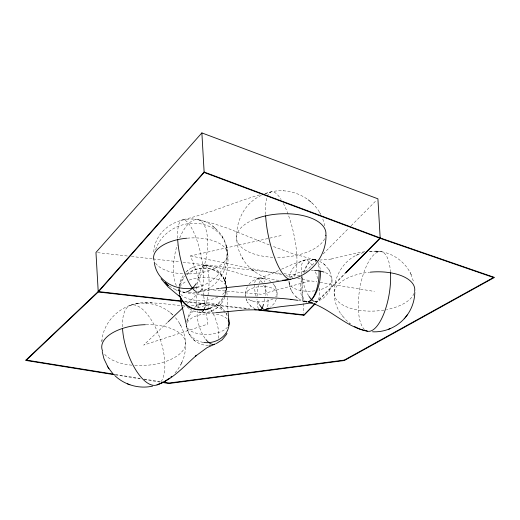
<?xml version="1.0" encoding="UTF-8"?>
<svg xmlns="http://www.w3.org/2000/svg" width="520" height="520" viewBox="0 0 520 520"><rect width="100%" height="100%" fill="white"/><g stroke="black" fill="none" stroke-linecap="round" stroke-linejoin="round"><path stroke-width="0.39" stroke-dasharray="2.6 1.95" d="M226.382 288.795L225.433 295.639M101.862 341.594C103.103 318.942 124.904 301.399 147.147 302.757M101.874 341.341L101.966 340.229M153.758 252.05C155.324 222.397 195.891 207.74 216.164 229.216C238.277 248.436 225.615 289.068 196.56 292.403M179.023 286.526L180.486 280.43L183.716 274.644M186.771 321.601L188.773 314.762L192.316 309.595M276.913 296.94L277.043 292.422L276.133 288.691M289.263 277.394C290.563 268.463 298.084 260.936 306.995 259.591M276.322 299.26L274.163 303.498L270.894 306.846M181.681 362.817C188.91 347.854 185.913 328.796 174.538 316.693M224.906 297.226L223.002 301.19L220.779 304.291M175.071 372.925L178.328 368.758L181.331 363.551M180.856 364.546L182.162 361.797M247.312 286.709L245.635 291.538L245.609 296.725M211.283 311.09L216.268 308.425L220.48 304.636M249.002 284.18C252.59 279.721 258.707 277.505 264.31 278.668M220.116 305.058L221.156 303.849M305.552 271.7L316.947 260.221M323.213 253.903L348.855 228.078M351.13 225.784L376.772 199.953M315.783 302.77L344.844 273.5M315.809 303.212L345.436 273.37M185.803 272.24C190.489 267.488 197.249 264.882 203.911 265.284M167.596 322.329L143.65 345.111L207.883 324.064L205.855 310.512M183.365 307.327L185.114 305.656M187.453 303.433L202.638 288.983L261.274 294.236L310.486 280.8L316.888 281.866M186.927 271.18L187.375 270.81M187.661 270.569L188.084 270.218M247.578 290.959L249.489 289.601A15.841 7.683 -3.3 0 1 269.276 287.242L271.875 288.041A15.841 7.683 -3.3 0 1 275.697 296.79M194.578 307.489C203.242 300.196 217.536 301.685 224.432 310.719M216.268 308.425L216.71 308.1M216.983 307.892L217.451 307.541M270.017 307.469L270.465 307.171M363.649 252.583C337.487 258.772 325.15 293.41 341.504 314.73M212.927 310.382L214.103 309.777M261.346 195.41C233.675 207.76 227.832 249.073 251.004 268.593M191.925 267.793L192.452 267.547M192.595 267.475L193.089 267.248M356.252 255.45L357.156 255.028M357.396 254.911L358.235 254.514M278.544 270.569L268.97 274.781L256.913 278.986M281.476 269.23L292.513 264.342L304.577 260.143M189.67 308.874C195.982 313.04 204.328 313.911 211.341 311.064M210.775 311.292L211.887 310.85M265.363 193.661C285.701 185.49 310.947 195.006 320.801 214.604M259.545 194.909C233.409 202.41 208.507 213.876 181.955 219.967M130.325 305.318L136.39 303.758M201.136 303.914L196.593 305.103L197.489 304.889L189.833 305.76M264.797 193.57L270.803 192.036M314.853 301.847L316.401 301.457M203.593 295.367L202.638 288.983L190.554 255.905L281.209 235.553M314.704 301.88C327.294 299.767 335.478 285.09 330.623 273.286M198.114 292.078L215.65 288.964M137.085 303.673C150.131 301.502 164.06 306.026 173.329 315.458M135.935 303.869L137.462 303.608M307.32 259.545L314.6 259.708M306.793 259.623L307.476 259.519M258.544 278.61L259.051 278.525M218.725 288.516L221.026 288.178M196.008 292.481L187.681 292.786M364.858 251.68L356.837 253.032L330.343 259.22L331.298 259.07L320.119 260.052M369.733 251.388L374.374 251.114M369.252 251.219L377.267 251.27M214.825 312.754L200.811 312.637M208.416 345.312C197.522 345.839 187.525 336.765 186.641 325.949M150.053 302.764L161.064 303.446L179.914 305.539M145.399 302.757L151.73 302.764M375.303 251.121L376.63 251.18M283.166 190.821L283.575 190.833M192.166 218.959L192.511 218.972M188.591 292.844L188.936 292.858M146.055 303.225L146.542 303.251M377.13 251.212C391.144 251.999 404.365 260.761 410.527 273.383M204.204 265.304C215.482 265.811 225.368 275.425 226.265 286.656M144.995 303.173L145.373 303.192M181.48 305.637L184.619 305.819M376.22 251.154L377.631 251.238M203.671 265.272L204.503 265.317M278.837 280.267C268.216 279.753 257.861 275.243 250.198 267.872M313.45 259.552L318.728 260.124M375.765 251.108L381.543 251.745M97.572 252.636L128.213 256.1M131.437 256.464L152.399 258.837M153.205 258.928L179.816 261.937M183.04 262.308L280.599 273.344M283.822 273.709L299.949 275.535M205.075 265.395C224.874 267.248 243.107 276.627 262.906 278.473M184.489 301.32L249.795 308.711M185.322 301.853L246.597 308.789M199.505 294.73L188.091 293.053M115.408 374.439L140.153 378.424M144.144 379.067L160.907 381.771M115.434 374.881L140.179 378.865M144.17 379.509L160.934 382.213M320.086 282.399L374.465 291.467M185.022 292.487L176.612 290.16M298.461 300.437L305.994 301.821M182.812 292.084L185.075 292.5M315.159 259.825L317.155 260.364M190.554 255.905L281.892 274.865M285.864 275.691L293.807 277.336M297.778 278.161L310.486 280.8M264.726 278.752L268.053 279.89L270.764 281.515M292.162 292.019C295.139 296.946 300.19 300.56 305.819 301.769M306.377 301.892L306.781 301.971L305.338 301.672M314.197 259.623L315.64 259.928M264.017 278.61L265.077 278.831M207.311 265.707L208.429 265.961M198.289 219.733L213.142 223.496L227.767 228.326L270.615 245.44M314.983 259.779L292.793 253.708L272.123 246.058M253.292 301.243L250.679 300.43M169.162 286.084L176.391 290.069M175.552 289.725L177.398 290.485M255.203 308.893L251.024 306.351L247.748 302.517M319.67 261.358L324.376 264.387L328.815 269.581M187.987 307.658L188.883 308.334M307.983 199.647L308.796 200.297M309.296 200.681L310.914 202.059M323.343 263.562L323.733 263.874M323.967 264.062L324.747 264.726M349.557 323.213L350.291 323.798L345.572 319.637L340.932 313.944M212.667 226.252L213.337 226.785M213.746 227.103L215.092 228.241M297.635 298.031L296.231 296.875M253.123 270.419L251.498 269.042M253.617 270.81L254.43 271.453M251.322 306.592L250.289 305.689M220.591 307.028L220.981 307.333M221.214 307.522L221.982 308.172M194.558 340.613L193.785 339.963M194.792 340.801L195.175 341.107M188.416 308.002L186.784 306.657M170.261 312.65L171.106 313.397M171.594 313.82L172.478 314.6M311.415 202.508L312.221 203.236M324.987 264.94L325.377 265.284M295.601 296.309L295.99 296.66M215.501 228.612L216.164 229.216M222.222 308.386L222.606 308.731M193.167 339.404L193.55 339.749M272.968 283.504L274.8 285.954M342.017 315.439L342.57 316.206M320.353 213.785L319.391 212.173M329.011 269.906L330.805 273.767M289.263 284.173L290.173 287.833L291.967 291.694M274.95 286.195L276.269 289.042M242.067 257.322L243.029 258.928M222.885 237.926L222.086 236.6M246.019 298.603L247.605 302.276M226.46 313.736L226.005 312.975L227.468 315.796M189.306 334.399L189.761 335.16M328.556 269.146L329.277 270.348M291.7 291.245L292.422 292.454M274.612 285.636L275.145 286.526M247.41 301.951L247.942 302.842M180.895 325.754L179.361 323.05M410.95 274.261L413.822 282.522M410.104 272.526L411.372 275.132M290.173 287.833L290.68 289.166M322.822 219.005L325.13 226.844M330.291 272.435L330.473 272.909M275.892 288.061L276.029 288.411M246.279 299.429L246.415 299.786M246.525 300.06L246.656 300.411M225.999 245.414C229.671 256.659 227.714 268.69 224.919 279.883L225.388 277.531L225.05 281.762L224.842 279.87L225.186 282.022L224.776 280.137L225.388 282.25M179.556 294.554L178.893 288.873M179.186 292.714L179.439 294.171M203.71 296.159L205.264 306.527M288.99 280.904L289.166 283.511M289.133 283.257L289.296 284.427M186.894 327.405L186.686 325.592A21.255 10.303 -3.3 0 0 204.425 334.399A21.255 10.303 -3.3 0 0 227.572 327.061M226.089 285.259L226.272 286.721M226.363 287.456L227.214 295.913M178.912 289.985L178.984 291.025M301.606 276.517L303.127 302.855M303.173 303.654L303.726 313.228M227.299 297.518L227.968 310.375M146.094 324.662A41.97 20.352 -3.3 0 1 185.166 346.119A41.97 20.352 -3.3 0 1 134.459 365.397M131.82 365.183A41.97 20.352 -3.3 0 1 103.649 352.969M187.252 322.55A21.255 10.303 -3.3 0 1 206.141 313.859A21.255 10.303 -3.3 0 1 227.428 319.169M325.565 272.701A21.502 10.426 -3.3 0 1 318.883 290.036M314.86 290.823A21.502 10.426 -3.3 0 1 289.107 280.793M290.212 278.265A21.502 10.426 -3.3 0 1 306.118 270.771M311.389 270.335A21.502 10.426 -3.3 0 1 313.482 270.335M273.072 298.851A15.841 7.683 -3.3 0 1 253.318 301.223M250.731 300.423A15.841 7.683 -3.3 0 1 247.741 298.798M245.667 296.114A15.841 7.683 -3.3 0 1 247.637 290.959M414.063 293.397A40.365 19.572 -3.3 0 1 386.516 309.634M383.962 310.089A40.365 19.572 -3.3 0 1 334.802 296.725A40.365 19.572 -3.3 0 1 369.544 272.24M324.688 238.745A44.791 21.716 -3.3 0 1 275.697 257.368M272.825 257.276A44.791 21.716 -3.3 0 1 237.64 242.398A44.791 21.716 -3.3 0 1 254.293 219.369M187.258 238.167A36.998 17.934 -3.3 0 1 227.025 251.427A36.998 17.934 -3.3 0 1 199.05 273.013A36.998 17.934 -3.3 0 1 155.292 262.828M226.33 288.425A23.745 11.512 -3.3 0 1 221.8 294.931M217.815 297.173A23.745 11.512 -3.3 0 1 191.1 299.565A23.745 11.512 -3.3 0 1 179.153 288.411M179.888 286.735A23.745 11.512 -3.3 0 1 186.583 281.209M189.306 280.039A23.745 11.512 -3.3 0 1 226.219 286.728M122.453 326.814A41.97 17.608 71.9 0 1 149.89 317.785A41.97 17.608 71.9 0 1 160.537 382.304M203.086 342.375A21.255 18.57 -8.5 0 1 186.713 325.741M187.233 320.574A21.255 18.57 -8.5 0 1 193.707 310.713M197.828 308.022A21.255 18.57 -8.5 0 1 227.181 315.673M204.945 338.215A21.255 8.918 71.9 0 1 197.308 310.843M197.893 308.042A21.255 8.918 71.9 0 1 208.78 307.353M210.828 309.913A21.255 8.918 71.9 0 1 218.225 338.748M258.882 303.478A15.867 5.564 74.7 0 1 257.062 299.319M256.061 296.238A15.867 5.564 74.7 0 1 255.366 280.644A15.867 5.564 74.7 0 1 262.366 282.75M263.666 284.993A15.867 5.564 74.7 0 1 267.261 295.341M267.93 299.637A15.867 5.564 74.7 0 1 267.365 307.405M259.35 283.01A15.867 4.05 -84.9 0 1 264.888 282.055M265.389 285.409A15.867 4.05 -84.9 0 1 265.233 295.445M264.81 298.649A15.867 4.05 -84.9 0 1 263.913 303.05M258.518 308.88A15.867 4.05 -84.9 0 1 256.997 299.202M257.075 296.212A15.867 4.05 -84.9 0 1 258.635 285.422M319.507 288.113A21.502 7.534 74.7 0 1 314.86 301.581M308.711 295.9A21.502 7.534 74.7 0 1 301.418 266.689A21.502 7.534 74.7 0 1 311.968 265.239M315.419 271.921A21.502 7.534 74.7 0 1 317.941 279.5M304.265 272.493A21.502 7.963 -80.5 0 1 316.44 261.242M318.038 264.635A21.502 7.963 -80.5 0 1 318.903 269.204M306.716 301.958A21.502 7.963 -80.5 0 1 303.173 276.692M303.427 272.344A21.502 9.107 -78.3 0 1 316.706 260.663M318.156 262.405A21.502 9.107 -78.3 0 1 320.222 269.451M306.917 301.932A21.502 9.107 -78.3 0 1 302.139 276.497M364.559 329.602A40.365 14.95 -80.5 0 1 366.288 266.403A40.365 14.95 -80.5 0 1 390.455 271.999M197.23 307.209A23.745 6.065 -84.9 0 1 199.388 273.312A23.745 6.065 -84.9 0 1 208.254 271.784A23.745 6.065 -84.9 0 1 205.517 305.786M201.435 312.455A23.745 6.065 -84.9 0 1 198.51 310.895M186.986 274.788A23.745 20.553 -20.1 0 1 216.457 270.998A23.745 20.553 -20.1 0 1 223.938 295.828M222.846 297.811A23.745 20.553 -20.1 0 1 212.349 307.151M179.478 293.852A23.745 20.553 -20.1 0 1 184.743 277.043M186.797 274.066A23.745 20.748 -8.5 0 1 222.45 276.894A23.745 20.748 -8.5 0 1 212.453 307.574M179.595 294.6A23.745 20.748 -8.5 0 1 184.529 276.204M177.619 238.206A36.998 10.413 77.3 0 1 187.467 222.196A36.998 10.413 77.3 0 1 202.618 264.16A36.998 10.413 77.3 0 1 197.015 291.935M155.591 249.639A36.998 32.019 -20.1 0 1 216.749 231.127A36.998 32.019 -20.1 0 1 199.68 286.611M179.699 238.004A36.998 15.671 -78.3 0 1 205.225 227.286A36.998 15.671 -78.3 0 1 197.015 282.373M185.484 292.188A36.998 15.671 -78.3 0 1 178.536 289.231M176.319 285.578A36.998 15.671 -78.3 0 1 177.222 244.875M265.564 214.461A44.791 12.604 77.3 0 1 281.093 199.485M283.322 203.372A44.791 12.604 77.3 0 1 293.813 277.134"/><path stroke-width="0.78" d="M325.995 235.326C326.404 255.028 312.202 273.754 293.144 278.72M414.817 292.175C414.661 301.366 411.275 310.479 405.301 317.48M226.59 334.152L226.993 333.372M226.35 334.594L222.164 339.813L216.333 343.571M406.504 315.985C398.678 326.391 385.554 332.481 372.56 331.786M406.991 315.328L407.582 314.548M404.176 318.786L404.794 318.071M346.008 272.792L380.192 238.355L377.91 198.809L201.87 132.912L95.96 252.453L98.241 292L26.026 360.471L114.634 374.751M26.026 360.471L26 360.029L98.215 291.564L204.126 172.022L380.166 237.919L493.974 277.251L494 277.687L344.325 360.536L168.916 383.5L162.532 382.466M201.87 132.912L204.152 172.464L98.241 292L181.285 301.399M254.657 309.699L303.843 315.269L314.646 303.921M345.41 272.928L380.166 237.919M303.843 315.269L315.237 303.791M168.181 321.769L182.78 307.879M170.898 377.026L171.743 376.285M169.559 378.131L164.177 381.726M156.982 384.911C173.004 379.366 184.191 366.048 196.612 355.251L195.669 356.05L207.051 347.659L214.636 344.221M162.506 382.025L168.889 383.058L344.299 360.1L493.974 277.251M268.964 308.106L267.241 308.939M161.148 383.272L162.767 382.441M165.159 381.186L166.751 380.367M161.954 382.882L158.782 384.248M388.297 329.381L390.195 328.633M265.642 309.485L268.736 308.704L268.177 308.828C282.796 305.513 297.947 305.721 312.559 302.406M152.666 386.1C139.334 389.142 124.644 385.06 114.797 375.57M290.361 279.338L267.449 283.238L221.026 288.178M216.424 288.847L218.725 288.516M288.49 279.728L282.334 280.319M209.397 345.267L210.379 345.176M215.566 312.721L245.303 309.953L256.386 309.803M311.526 302.269L310.037 302.289M201.032 294.892C231.179 298.317 261.677 295.874 291.811 299.475L290.862 299.358L297.7 300.326M98.215 291.564L181.266 300.957M257.861 309.627L303.817 314.828M26 360.029L113.809 374.179M367.387 331.188C347.347 327.464 332.956 311.415 314.476 304.031M308.906 302.452L315.289 304.356M365.255 330.766L359.333 328.881L354.588 326.586M494 277.687L380.192 238.355L204.152 172.464M127.504 383.857L128.661 384.3M128.817 384.351L129.89 384.761M167.356 284.707L164.938 282.601L165.601 283.205M167.765 285.031L168.435 285.565L166.01 283.569M112.697 373.445L108.362 367.79M180.44 297.343L179.127 295.614L180.713 297.466L168.006 286.839L161.07 278.759M102.206 351.663L103.968 358.768L107.933 367.101M107.328 366.145L108.953 368.726M180.882 301.425L186.511 325.221M180.356 298.961L181.285 303.277M228.878 320.73L228.007 311.181M344.299 360.1L344.325 360.536M168.889 383.058L168.916 383.5M102.609 351.072A41.97 20.352 -3.3 0 1 145.412 324.682M228.144 320.086A21.255 10.303 -3.3 0 1 228.52 325.585M314.516 270.368A21.502 10.426 -3.3 0 1 323.986 272.084M370.207 272.175A40.365 19.572 -3.3 0 1 414.609 291.48M254.878 219.135A44.791 21.716 -3.3 0 1 303.284 215.67A44.791 21.716 -3.3 0 1 325.761 235.56M154.044 260.293A36.998 17.934 -3.3 0 1 186.647 238.219M158.607 384.072A41.97 17.608 71.9 0 1 136.481 371.033A41.97 17.608 71.9 0 1 122.525 328.445M228.514 319.039A21.255 18.57 -8.5 0 1 203.749 342.472M215.462 343.798A21.255 8.918 71.9 0 1 205.972 339.586M266.617 308.75A15.867 5.564 74.7 0 1 259.532 304.661M263.562 304.317A15.867 4.05 -84.9 0 1 259.246 309.79M314.048 301.334A21.502 7.534 74.7 0 1 309.01 296.361M319.033 270.849A21.502 7.963 -80.5 0 1 308.347 301.918M320.359 271.096A21.502 9.107 -78.3 0 1 307.86 301.828M390.507 272.786A40.365 14.95 -80.5 0 1 383.195 315.257A40.365 14.95 -80.5 0 1 365.931 330.61M204.958 307.3A23.745 6.065 -84.9 0 1 202.059 312.052M211.647 307.483A23.745 20.553 -20.1 0 1 180.505 297.589M210.294 308.406A23.745 20.748 -8.5 0 1 180.225 296.491M195.878 291.44A36.998 10.413 77.3 0 1 177.691 239.636M199.004 286.819A36.998 32.019 -20.1 0 1 154.271 262.054M196.248 283.536A36.998 15.671 -78.3 0 1 186.03 292.091M292.773 278.33A44.791 12.604 77.3 0 1 276.549 262.392A44.791 12.604 77.3 0 1 265.636 215.852"/></g></svg>
